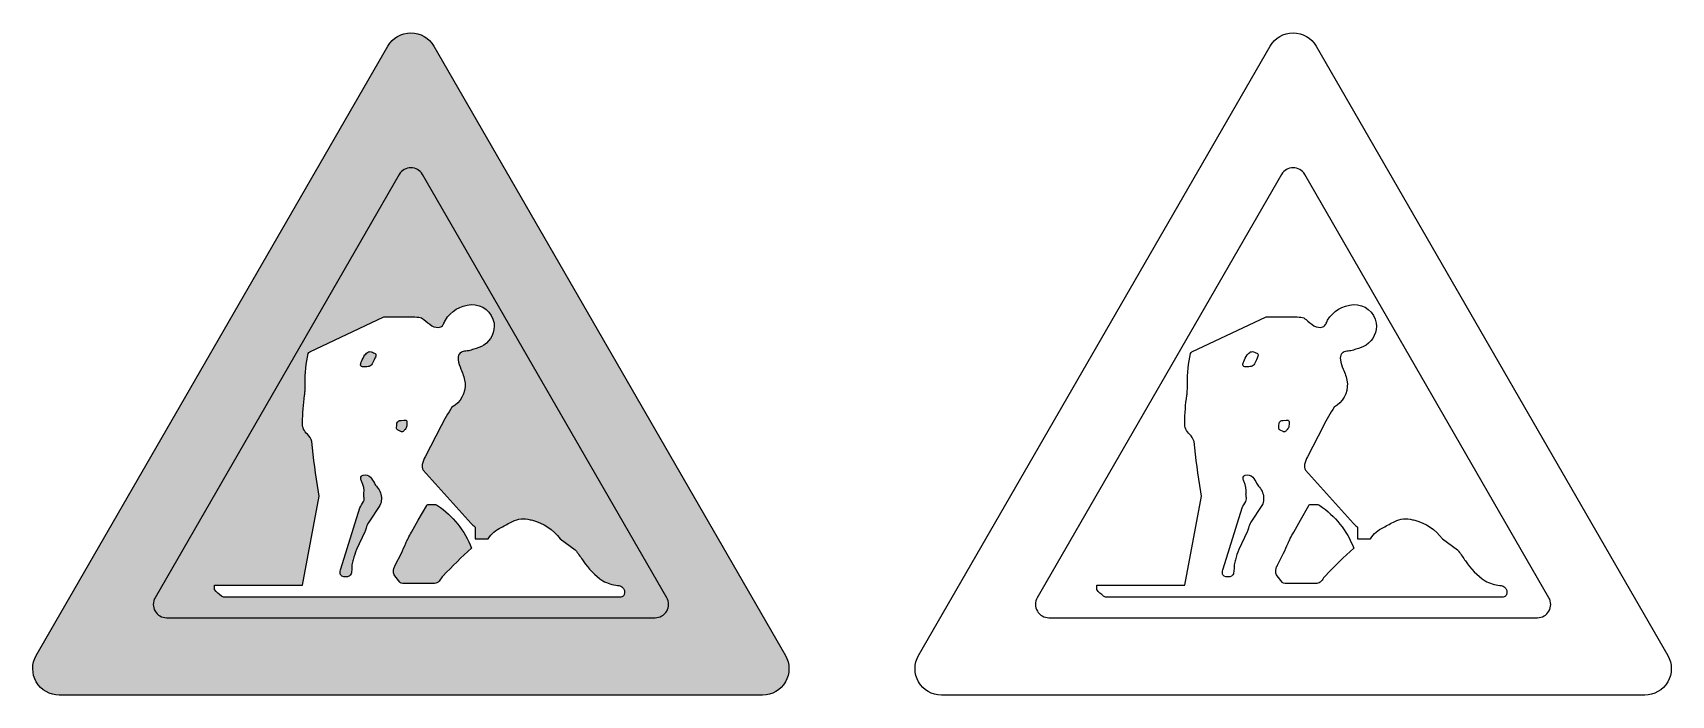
# Model space of a CAD drawing. Extents: x 286 to 2236, y 63 to 851.
import ezdxf

# ---------------------------------------------------------------- set-up
doc = ezdxf.new("R2010")
doc.units = 0
doc.header["$MEASUREMENT"] = 0

msp = doc.modelspace()

# ---------------------------------------------------------------- hatches: boundary and pattern name
h = msp.add_hatch(color=1)
edge = h.paths.add_edge_path()
edge.add_line((762.9145107563355, 834.9636600123141), (1181.413010756336, 110.112510012314))
edge.add_arc((1154.086872052991, 94.37367772692097), 31.53456354767159, -89.95250806142332, 29.940330943203776, ccw=False)
edge.add_line((1154.113010756335, 62.83912501231404), (317.1265107563355, 62.84205001231404))
edge.add_arc((317.1548662226227, 94.37443969317611), 31.53240243017023, 150.052714202883, 269.9484768479997, ccw=False)
edge.add_line((289.8325107563354, 110.115510012314), (708.3265107563353, 834.9636600123141))
edge.add_arc((735.6205107563354, 819.1732700900556), 31.53250465625859, 30.050656878707116, 149.9493431212929, ccw=False)
edge = h.paths.add_edge_path(flags=16)
edge.add_arc((1026.269043533172, 170.8333878995349), 15.90763401897371, 270.0503068552261, 389.9455535669115)
edge.add_line((1040.053010756335, 178.774110012314), (749.3920107563355, 682.2216600123141))
edge.add_arc((735.6227607563354, 674.2543882523635), 15.90816346595072, 30.05487035694178, 149.9451296430582)
edge.add_line((721.8535107563354, 682.2216600123141), (431.1895107563354, 178.773510012314))
edge.add_arc((444.9730818995176, 170.8324582495157), 15.90745537660275, 150.0527054730841, 269.9457164577545)
edge.add_line((444.9580107563355, 154.925010012314), (1026.283010756335, 154.925760012314))
h = msp.add_hatch(color=7)
edge = h.paths.add_edge_path()
edge.add_arc((1026.269043533172, 170.8333878995349), 15.90763401897371, 270.0503068552261, 389.9455535669115)
edge.add_line((1040.053010756335, 178.774110012314), (749.3920107563355, 682.2216600123141))
edge.add_arc((735.6227607563354, 674.2543882523635), 15.90816346595072, 30.05487035694178, 149.9451296430582)
edge.add_line((721.8535107563354, 682.2216600123141), (431.1895107563354, 178.773510012314))
edge.add_arc((444.9730818995176, 170.8324582495157), 15.90745537660275, 150.0527054730841, 269.9457164577545)
edge.add_line((444.9580107563355, 154.925010012314), (1026.283010756335, 154.925760012314))
edge = h.paths.add_edge_path(flags=16)
edge.add_arc((807.4731354090521, 502.0692003803331), 27.3244804934325, -56.88392141363141, 7.160466277757791, ccw=False)
edge.add_arc((798.0023510611154, 523.4251878357928), 50.5240142879237, 284.1710450953137, 298.87641914252424, ccw=False)
edge.add_arc((796.839484609347, 508.353633575588), 36.51494438500974, 281.94729617931637, 291.75192914895524, ccw=False)
edge.add_arc((814.4451463951942, 388.1404037411462), 85.08448338513352, 96.78121179924139, 101.2908388641845)
edge.add_arc((799.3018484530265, 463.9286410016334), 7.798165773422434, 101.2049885759056, 140.2015543955177)
edge.add_arc((801.8496313112373, 463.463322125292), 10.13378801714278, 147.4198030585677, 188.9421216875547)
edge.add_arc((836.8264921895566, 469.6431676580294), 45.65099811931308, 189.7806078460853, 204.386740015831)
edge.add_arc((722.1428165258853, 419.6695328591964), 79.45555326304539, 11.558683265350794, 23.061798656346184, ccw=False)
edge.add_arc((779.0992405214703, 432.7510182248022), 21.07984040437968, 3.3522778666098247, 7.740414918542228, ccw=False)
edge.add_arc((769.4205910467653, 432.2135913412621), 30.77336861494411, -60.5857712302697, 3.297444363221018, ccw=False)
edge.add_arc((966.1303103363297, 285.4338778312541), 217.6483504611126, 146.5488841131387, 153.3430892458848)
edge.add_line((771.6160107563354, 383.081160012314), (752.8090107563354, 346.353660012314))
edge.add_arc((777.6905379863405, 331.2437524762022), 29.11013059138234, 148.7307734876514, 167.9294202673501)
edge.add_arc((760.4283537137464, 335.5813035865658), 11.34016307722334, 171.1234449937821, 205.6068392068211)
edge.add_line((750.2020107563354, 330.680160012314), (807.3400107563353, 267.125160012314))
edge.add_arc((869.6580139492258, 332.7639972277618), 90.5096153618231, 226.4866502808012, 229.9458150704666)
edge.add_arc((806.4491773717541, 257.5651959705746), 7.725906100781928, 40.45992228811372, 50.01242276558651, ccw=False)
edge.add_line((812.3275107563355, 262.5786600123141), (812.3065107563353, 248.9346600123141))
edge.add_line((812.3065107563353, 248.9346600123141), (812.4580107563355, 248.933160012314))
edge.add_line((812.4580107563355, 248.933160012314), (827.6725107563356, 248.889660012314))
edge.add_line((827.6725107563356, 248.889660012314), (827.7760107563355, 248.996160012314))
edge.add_arc((858.1082126130177, 229.6361274051876), 35.98407053160491, 114.5846332327796, 147.4512679248137, ccw=False)
edge.add_arc((942.8493494224797, 87.32468506768825), 201.4427167245669, 115.34081393140329, 119.66899544745871, ccw=False)
edge.add_arc((869.7276329754895, 245.2317868877177), 27.47445258287678, 73.50606450762677, 118.46784260600211, ccw=False)
edge.add_arc((855.4037645627969, 175.7661241489375), 98.33081628862811, 75.34094722241241, 76.99723394829181, ccw=False)
edge.add_arc((865.0941064869376, 212.3603136962234), 60.47561517577648, 37.25752261424799, 75.44908838764371, ccw=False)
edge.add_line((913.2280107563355, 248.972160012314), (931.2130107563354, 235.544160012314))
edge.add_arc((927.2185167879499, 230.210397128006), 6.663708319658824, 35.80292128527708, 53.1701918632466, ccw=False)
edge.add_arc((665.9467203911845, 40.98223364833609), 329.2629046871805, 33.448378708400014, 35.911979413888275, ccw=False)
edge.add_arc((1009.687987095046, 268.0166859333518), 82.68697688209815, 213.4265123348439, 236.5606589526029)
edge.add_arc((985.0027692659287, 233.8250002737695), 40.59023851948345, 239.0424112771809, 265.3370290566299)
edge.add_arc((980.6390563532474, 180.7821896997268), 12.63180754790346, 60.558587310372616, 85.16835521286521, ccw=False)
edge.add_arc((982.0085281847671, 185.3513899570995), 8.048755755588479, -23.08068707196901, 53.03902692382121, ccw=False)
edge.add_arc((985.4068965201773, 184.0995532010769), 4.435339625419418, 286.3169868023817, 334.58540997083134, ccw=False)
edge.add_arc((980.9258113189602, 200.202572509746), 21.14991031596962, 280.0813136715607, 285.7113246923458, ccw=False)
edge.add_line((984.6280107563356, 179.379210012314), (971.4430107563352, 179.391660012314))
edge.add_line((971.4430107563352, 179.391660012314), (525.4210107563352, 179.391660012314))
edge.add_line((525.4210107563352, 179.391660012314), (513.3250107563355, 179.364510012314))
edge.add_arc((515.095440117994, 187.5105647720406), 8.336223861742578, 233.3129230233327, 257.73826273698967, ccw=False)
edge.add_arc((529.3476899679795, 209.8440850817463), 34.81328687682706, 217.8676539064301, 236.46458815742182, ccw=False)
edge.add_line((501.8650107563354, 188.474310012314), (501.8560107563352, 193.617510012314))
edge.add_line((501.8560107563352, 193.617510012314), (502.0030107563354, 193.659210012314))
edge.add_line((502.0030107563354, 193.659210012314), (513.2245107563357, 193.707510012314))
edge.add_line((513.2245107563357, 193.707510012314), (606.5950107563355, 193.707510012314))
edge.add_line((606.5950107563355, 193.707510012314), (626.4550107563356, 299.385660012314))
edge.add_line((626.4550107563356, 299.385660012314), (625.6630107563354, 304.7226600123141))
edge.add_arc((1527.90521116168, 453.6671270177061), 914.45363055969, 185.5830291414516, 189.3739909209881, ccw=False)
edge.add_arc((597.664578608507, 357.970399160453), 21.22080975388309, 18.49373392454913, 45.81873679850095)
edge.add_arc((628.228608705024, 389.8687094540076), 22.95783068628482, 207.6092304010637, 226.5980791539841, ccw=False)
edge.add_arc((624.1884646821208, 385.887946963764), 17.61085045007758, 176.5241320094648, 202.216479011769, ccw=False)
edge.add_arc((864.8804919341585, 383.258673397636), 258.2969398925456, 171.9242803800057, 179.1799013840684, ccw=False)
edge.add_arc((554.9458334282161, 427.2311696514279), 54.74151307259518, 351.9281598446223, 357.6171037294815)
edge.add_arc((458.3973407624729, 431.2559083220519), 151.3738572413847, 357.614445343154, 361.0347952575928)
edge.add_arc((751.7594990815056, 436.525588093433), 142.0356285735292, 166.7516782703787, 181.0230228727502, ccw=False)
edge.add_arc((616.4456319837217, 468.4665055604098), 3.004132819323513, 113.5151009672351, 168.2911479028047, ccw=False)
edge.add_line((615.2470107563355, 471.221160012314), (703.5190107563352, 512.735160012314))
edge.add_line((703.5190107563352, 512.735160012314), (735.9790107563352, 512.732160012314))
edge.add_arc((738.680419743159, 456.5420605661352), 56.2549987670923, 83.56524857412728, 92.75244663817648, ccw=False)
edge.add_arc((743.3575801787563, 500.9095014226233), 11.64741504969224, 48.591101544468586, 81.96808880666367, ccw=False)
edge.add_arc((805.835605232858, 569.8197554466077), 81.3706541782966, 227.6898831890612, 236.0936286434363)
edge.add_arc((767.1536804588725, 512.6203142239533), 12.32129907059669, 237.0054931064892, 288.7464569887631)
edge.add_arc((768.363858283155, 507.0759496022199), 6.712321813286075, 294.1823809196507, 334.5041557536612)
edge.add_arc((678.3615675581789, 552.1789092340608), 107.3823113621687, 333.4531899883114, 334.8671562556531)
edge.add_arc((799.3190526656789, 496.3633678019071), 25.84318173302509, 151.2967416640001, 156.7334577833043, ccw=False)
edge.add_arc((809.0821844630443, 489.8741001746043), 37.53663090981534, 92.74501272671091, 149.7657568344039, ccw=False)
edge.add_arc((808.5463983455717, 500.9734041283877), 26.42440356855847, 9.808958795568685, 92.737179726004, ccw=False)
edge = h.paths.add_edge_path(flags=0)
edge.add_arc((704.3622522548166, 256.1745174571734), 22.62933685749841, 146.6238695295189, 166.5288262809252)
edge.add_arc((660.3517300167707, 266.7193471721416), 22.62681748848949, 334.7757709627134, 346.5232761008849, ccw=False)
edge.add_line((680.8210107563353, 257.0766600123141), (670.8745107563353, 235.9536600123141))
edge.add_arc((752.0328319234234, 203.7322009467574), 87.32064772419838, 158.3459432134963, 166.6323193190879)
edge.add_arc((634.351796535558, 233.7074311897678), 34.15824918382162, 338.3552869778898, 343.35071062103583, ccw=False)
edge.add_arc((682.4105670980288, 215.7386083700378), 17.17024762767268, 161.776520728116, 182.9459593205413)
edge.add_arc((631.0375725920604, 214.0020429816291), 34.23609401550814, -9.486082318422177, 1.4295549854522278, ccw=False)
edge.add_arc((659.3239475906129, 209.2711507599866), 5.556829142856402, 301.40485216780615, 350.55906768699896, ccw=False)
edge.add_arc((657.9183278386349, 213.3824016590563), 9.843486576095158, 243.9824058177434, 295.9099028775978, ccw=False)
edge.add_arc((655.3896791639412, 208.0864589549186), 3.97537621908521, 184.8455327812355, 243.2522955855909, ccw=False)
edge.add_arc((665.5930576394815, 208.6997272312439), 14.19630645593739, 161.0829274077676, 183.8332599569473, ccw=False)
edge.add_line((652.1635107563353, 213.3021600123141), (674.9605107563353, 285.594660012314))
edge.add_arc((715.12545335991, 267.748061674105), 43.95137866545046, 144.7407862697677, 156.0428565254228, ccw=False)
edge.add_arc((675.1553431735446, 295.8363746488637), 4.902839198690208, 326.3575495015319, 365.1991597673735)
edge.add_arc((563.0567414410443, 286.2738190270458), 117.408493036582, 4.889307280397227, 7.186057762445729)
edge.add_arc((687.9732285187108, 301.5569120288721), 8.451277299220333, 170.0915523428473, 184.0456758907926, ccw=False)
edge.add_arc((656.9118346964045, 305.9489958219584), 22.92519533335758, 352.6373695469118, 387.3873167412446)
edge.add_arc((688.1824196068086, 322.0494108802123), 12.24706056237785, 187.5669572967781, 206.9721842443936, ccw=False)
edge.add_arc((679.5725846501128, 320.9806307788145), 3.572234064871561, 136.2992113132417, 188.7589324316773, ccw=False)
edge.add_arc((679.6911738999381, 320.478127959357), 4.015014695614735, 104.15952886563991, 132.2808635675466, ccw=False)
edge.add_arc((681.4206919401439, 316.7595440713262), 8.08021732849566, 41.23074834276872, 109.60872852943501, ccw=False)
edge.add_arc((661.4148399104658, 299.8061276371401), 34.30249265036027, 26.298297274043875, 40.50295552880368, ccw=False)
edge.add_arc((714.0534522733797, 326.802737493904), 24.86432286822938, 208.3293034568851, 221.6400773519379)
edge.add_arc((679.6544581002188, 296.6120284895343), 20.90545337214515, -1.7183221077556823, 40.83468471270402, ccw=False)
edge.add_arc((686.2577319853281, 295.782032194334), 14.29422211620478, -30.527944472341574, 0.8142281767711097, ccw=False)
edge.add_line((698.5705107563352, 288.521160012314), (685.4650107563353, 268.6236600123141))
edge = h.paths.add_edge_path(flags=0)
edge.add_arc((686.9840129844497, 465.9246404169596), 5.554351211377871, 74.48756091995358, 122.35519800406851, ccw=False)
edge.add_line((688.4695107563356, 471.276660012314), (689.8180107563354, 470.711160012314))
edge.add_arc((667.7406038131246, 413.2209991077519), 61.58352456760305, 66.43096023358089, 68.99218121337412, ccw=False)
edge.add_line((692.3650107563354, 469.6671600123141), (693.2170107563355, 469.127160012314))
edge.add_arc((691.7446718944499, 467.5350341048142), 2.168558652550296, -0.8157561060523904, 47.23849848893718, ccw=False)
edge.add_arc((689.1260002586502, 467.3897551216718), 4.788377385289509, -15.009561617433178, 1.3690527404697264, ccw=False)
edge.add_arc((676.0890531313988, 470.8756680846262), 18.28332298693579, 336.66204627665707, 345.0196730574591, ccw=False)
edge.add_arc((643.7116579135236, 484.2574218244874), 53.3156970775419, 329.1964473668255, 337.24184569464364, ccw=False)
edge.add_line((689.5060107563353, 456.954660012314), (688.7575107563356, 455.6571600123141))
edge.add_arc((684.3862805014463, 459.2875334560475), 5.682188423681879, 272.907588795219, 320.28985103261635, ccw=False)
edge.add_arc((680.6435767039139, 504.3335232466681), 50.8807861237718, 266.9958600872296, 274.5439114104481, ccw=False)
edge.add_line((677.9770107563355, 453.5226600123141), (677.0140107563353, 453.723660012314))
edge.add_arc((677.5638746276766, 455.1928878633005), 1.568751336292909, 198.5368130420332, 249.481455065761, ccw=False)
edge.add_arc((680.200879867739, 456.0791676688167), 4.350708767048394, 168.6330086822935, 198.5626068480279, ccw=False)
edge.add_arc((684.2841249983825, 455.2534257812634), 8.516609491992142, 161.2914868192106, 168.6009343878555, ccw=False)
edge.add_arc((696.2032532426003, 451.2185848930618), 21.10015264332889, 156.6511944798009, 161.295435838999, ccw=False)
edge.add_arc((724.4383569425022, 439.7184000093521), 51.58477145267563, 147.3889348313535, 157.3531029818562, ccw=False)
edge.add_arc((690.4584853624641, 460.6931216625509), 11.67572587534461, 130.0350027237307, 144.2227892471482, ccw=False)
edge.add_line((682.9480107563353, 469.6326600123141), (684.0115107563353, 470.616660012314))
edge = h.paths.add_edge_path(flags=0)
edge.add_arc((1194.623884198186, -192.2146075709771), 578.4028008819463, 131.9714618255347, 136.6555416243001)
edge.add_arc((814.8518337513586, 169.182302259561), 54.20337848802763, 138.9323973626507, 145.6756308201343)
edge.add_arc((762.5407392183397, 204.6915767316943), 9.022689679266511, 286.80615133703725, 326.7641447840588, ccw=False)
edge.add_arc((762.7104762228374, 205.7239850183623), 9.972585980987612, 269.1642235130635, 284.15665565034294, ccw=False)
edge.add_line((762.5650107563355, 195.752460012314), (727.7995107563355, 195.752460012314))
edge.add_arc((727.3285985613106, 212.6996514302831), 16.95373278227266, 259.266135686199, 271.5916702414131, ccw=False)
edge.add_arc((724.6055235031718, 198.364815960102), 2.362556668992327, 218.0868643559013, 259.40204148859686, ccw=False)
edge.add_arc((729.486541558338, 201.2255114159306), 8.005018639392507, 210.5327958239745, 212.6440305726057, ccw=False)
edge.add_line((722.5915107563354, 197.158710012314), (716.6920107563354, 204.6546600123141))
edge.add_arc((721.993197161678, 209.1189911536526), 6.930572115180247, 196.4995026139519, 220.1020089180634, ccw=False)
edge.add_arc((729.4971627019378, 212.2750509413817), 15.04851764040747, 197.2754363009344, 199.9088406906504, ccw=False)
edge.add_arc((726.9437423031948, 210.2152316114512), 12.05930984504344, 154.9190115745924, 191.5234284696571, ccw=False)
edge.add_arc((753.0300481016735, 200.06339820168), 40.0326649256962, 154.2209803617593, 157.5868424761526, ccw=False)
edge.add_line((716.9815107563353, 217.473660012314), (724.3315107563352, 231.807660012314))
edge.add_arc((486.4112224313421, 345.8144089483935), 263.8249465073804, 334.3971705588627, 337.1791565356385)
edge.add_arc((808.0418805319558, 210.4847588658398), 85.11687477696152, 153.0002654544326, 157.184821628551, ccw=False)
edge.add_arc((884.2581253953521, 171.632880875227), 170.6644304008934, 150.0398959937372, 152.9948193680025, ccw=False)
edge.add_line((736.3990107563353, 256.862160012314), (744.4585107563354, 270.8451600123141))
edge.add_line((744.4585107563354, 270.8451600123141), (754.4710107563354, 288.4011600123141))
edge.add_arc((755.8117125286358, 288.1302141359825), 1.367805874439195, 94.83139031171112, 168.5748295956619, ccw=False)
edge.add_line((755.6965107563352, 289.493160012314), (764.9770107563355, 289.5111600123141))
edge.add_arc((765.2467729185212, 286.5135076522402), 3.00976598691722, 45.30845215555303, 95.14226116597001, ccw=False)
edge.add_arc((703.482842997976, 196.3193829305791), 112.277629577015, 21.68983287007302, 55.32276890914261, ccw=False)
edge = h.paths.add_edge_path(flags=0)
edge.add_arc((723.2324792809269, 383.9740432765481), 7.432550220662554, 335.6341606847646, 352.86730129484914, ccw=False)
edge.add_arc((722.7307436381641, 384.1943843241061), 7.980502850056485, 319.04713511588386, 335.67925873787107, ccw=False)
edge.add_arc((718.2068995726476, 387.1630891509039), 13.36250670380734, 307.08785341048866, 322.14867687527226, ccw=False)
edge.add_arc((724.9133574599703, 378.5087075387963), 2.418094749390049, 273.7025658044462, 303.98490701154856, ccw=False)
edge.add_arc((724.8553305686967, 379.3612094298523), 3.272565683246301, 247.8035735100498, 273.7525292073627, ccw=False)
edge.add_line((723.6190107563353, 376.331160012314), (720.3670107563354, 377.885160012314))
edge.add_arc((721.9948120698602, 380.9942627789845), 3.509452539931467, 217.1752209961998, 242.3652520213623, ccw=False)
edge.add_arc((721.2482232622752, 380.424180497428), 2.57010410912952, 187.5686893705518, 217.1059581647281, ccw=False)
edge.add_arc((731.0939578961289, 381.4429226025703), 12.46754561835515, 172.3799482240317, 186.2498144378313, ccw=False)
edge.add_line((718.7365107563354, 383.096160012314), (718.9840107563354, 386.235660012314))
edge.add_arc((720.5447105321384, 386.0999426052665), 1.566589609555568, 164.3076907411107, 175.0300995702042, ccw=False)
edge.add_arc((723.6936113374944, 384.9348371087008), 4.92066499998506, 108.8656838938924, 161.1623404535622, ccw=False)
edge.add_line((722.1025107563354, 389.591160012314), (723.8905107563354, 389.766660012314))
edge.add_line((723.8905107563354, 389.766660012314), (727.3555107563355, 390.0231600123141))
edge.add_arc((727.6847463548743, 377.8745258790121), 12.15309455999474, 84.45054186458242, 91.55237156305577, ccw=False)
edge.add_arc((728.5563821526077, 386.8683849001637), 3.117098201929, 70.36110619126458, 84.41010034591397, ccw=False)
edge.add_arc((729.1220920675389, 388.2835428160082), 1.595155879628156, 17.667467581398228, 72.41538964136532, ccw=False)
edge.add_arc((728.0350525423024, 387.8480721344877), 2.764393784315056, 4.608036038851424, 19.429968870237587, ccw=False)
edge.add_arc((715.6087237277285, 386.797151782103), 15.23506505848153, -1.5082173573638897, 4.793096761238985, ccw=False)
edge.add_arc((576.1046561193984, 395.4013401083174), 154.9956742601748, 355.42978136102374, 356.66926491720903, ccw=False)

# ---------------------------------------------------------------- linework, layer by layer
at = {"color": 1}
msp.add_lwpolyline([(762.9145107563355, 834.9636600123141), (1181.413010756336, 110.112510012314, -0.576727), (1154.113010756335, 62.83912501231404), (317.1265107563355, 62.84205001231404, -0.5767439999999999), (289.8325107563354, 110.115510012314), (708.3265107563353, 834.9636600123141, -0.576761)], format="xyb", close=True, dxfattribs=at)
at = {"color": 7}
msp.add_lwpolyline([(1812.914510756335, 834.9636600123141), (2231.413010756336, 110.112510012314, -0.576727), (2204.113010756335, 62.83912501231404), (1367.126510756335, 62.84205001231404, -0.5767439999999999), (1339.832510756336, 110.115510012314), (1758.326510756336, 834.9636600123141, -0.576761)], format="xyb", close=True, dxfattribs=at)
for points in [[(1026.283010756335, 154.925760012314, 0.576741), (1040.053010756335, 178.774110012314), (749.3920107563355, 682.2216600123141, 0.576712), (721.8535107563354, 682.2216600123141), (431.1895107563354, 178.773510012314, 0.576728), (444.9580107563355, 154.925010012314)], [(2076.283010756336, 154.925760012314, 0.576741), (2090.053010756335, 178.774110012314), (1799.392010756335, 682.2216600123141, 0.576712), (1771.853510756336, 682.2216600123141), (1481.189510756335, 178.773510012314, 0.576728), (1494.958010756335, 154.925010012314)], [(834.5845107563356, 505.4751600123141, -0.286955), (822.4015107563354, 479.183160012314, -0.0642525), (810.3715107563354, 474.438660012314, -0.0428069), (804.3985107563354, 472.629660012314, 0.0196795), (797.7865107563354, 471.578160012314, 0.171816), (793.3105107563355, 468.9201600123141, 0.183184), (791.8390107563354, 461.8881600123141, 0.0638177), (795.2485107563353, 450.794160012314, -0.050234), (799.9870107563355, 435.5901600123141, -0.0191492), (800.1430107563355, 433.983660012314, -0.286194), (784.5340107563353, 405.407160012314, 0.029654), (771.6160107563354, 383.081160012314), (752.8090107563354, 346.353660012314, 0.0839664), (749.2240107563354, 337.331160012314, 0.151608), (750.2020107563354, 330.680160012314), (807.3400107563353, 267.125160012314, 0.0150946), (811.4140107563354, 263.484660012314, -0.0417048), (812.3275107563355, 262.5786600123141), (812.3065107563353, 248.9346600123141), (812.4580107563355, 248.933160012314), (827.6725107563356, 248.889660012314), (827.7760107563355, 248.996160012314, -0.144399), (843.1375107563355, 262.358160012314, -0.0188875), (856.6315107563354, 269.384160012314, -0.198739), (877.5280107563354, 271.575660012314, -0.00722704), (880.2880107563354, 270.896160012314, -0.168202), (913.2280107563355, 248.972160012314), (931.2130107563354, 235.544160012314, -0.07592439999999999), (932.6230107563355, 234.108660012314, -0.0107499), (940.6780107563353, 222.4671600123141, 0.101286), (964.1230107563355, 199.016910012314, 0.115238), (981.7030107563354, 193.369110012314, -0.107795), (986.8480107563354, 191.7827100123141, -0.344912), (989.4130107563354, 182.196060012314, -0.213781), (986.6530107563354, 179.842860012314, -0.0245705), (984.6280107563356, 179.379210012314), (971.4430107563352, 179.391660012314), (525.4210107563352, 179.391660012314), (513.3250107563355, 179.364510012314, -0.106981), (510.1150107563354, 180.825660012314, -0.081323), (501.8650107563354, 188.474310012314), (501.8560107563352, 193.617510012314), (502.0030107563354, 193.659210012314), (513.2245107563357, 193.707510012314), (606.5950107563355, 193.707510012314), (626.4550107563356, 299.385660012314), (625.6630107563354, 304.7226600123141, -0.0165427), (617.7895107563355, 364.7016600123141, 0.119796), (612.4540107563352, 373.188660012314, -0.0830446), (607.8850107563356, 379.229160012314, -0.112576), (606.6100107563356, 386.9556600123141, -0.0316692), (609.1450107563354, 419.5446600123141, 0.0248278), (609.6400107563355, 424.9551600123141, 0.0149252), (609.7465107563354, 433.9896600123141, -0.0623511), (613.5040107563353, 469.0761600123141, -0.243663), (615.2470107563355, 471.221160012314), (703.5190107563352, 512.735160012314), (735.9790107563352, 512.732160012314, -0.0401082), (744.9850107563356, 512.442660012314, -0.146673), (751.0615107563355, 509.645160012314, 0.0366847), (760.4440107563354, 502.286160012314, 0.229678), (771.1135107563354, 500.9526600123141, 0.177775), (774.4225107563356, 504.186660012314, 0.00616967), (775.5775107563355, 506.5716600123141, -0.0237266), (776.6515107563354, 508.775160012314, -0.254064), (807.2845107563356, 527.367660012314, -0.378508)], [(1884.584510756335, 505.4751600123141, -0.286955), (1872.401510756335, 479.183160012314, -0.0642525), (1860.371510756335, 474.438660012314, -0.0428069), (1854.398510756335, 472.629660012314, 0.0196795), (1847.786510756336, 471.578160012314, 0.171816), (1843.310510756336, 468.9201600123141, 0.183184), (1841.839010756335, 461.8881600123141, 0.0638177), (1845.248510756335, 450.794160012314, -0.050234), (1849.987010756336, 435.5901600123141, -0.0191492), (1850.143010756336, 433.983660012314, -0.286194), (1834.534010756335, 405.407160012314, 0.029654), (1821.616010756336, 383.081160012314), (1802.809010756335, 346.353660012314, 0.0839664), (1799.224010756336, 337.331160012314, 0.151608), (1800.202010756336, 330.680160012314), (1857.340010756336, 267.125160012314, 0.0150946), (1861.414010756335, 263.484660012314, -0.0417048), (1862.327510756335, 262.5786600123141), (1862.306510756335, 248.9346600123141), (1862.458010756335, 248.933160012314), (1877.672510756335, 248.889660012314), (1877.776010756335, 248.996160012314, -0.144399), (1893.137510756335, 262.358160012314, -0.0188875), (1906.631510756336, 269.384160012314, -0.198739), (1927.528010756336, 271.575660012314, -0.00722704), (1930.288010756336, 270.896160012314, -0.168202), (1963.228010756336, 248.972160012314), (1981.213010756335, 235.544160012314, -0.07592439999999999), (1982.623010756336, 234.108660012314, -0.0107499), (1990.678010756335, 222.4671600123141, 0.101286), (2014.123010756336, 199.016910012314, 0.115238), (2031.703010756336, 193.369110012314, -0.107795), (2036.848010756335, 191.7827100123141, -0.344912), (2039.413010756336, 182.196060012314, -0.213781), (2036.653010756336, 179.842860012314, -0.0245705), (2034.628010756336, 179.379210012314), (2021.443010756335, 179.391660012314), (1575.421010756335, 179.391660012314), (1563.325010756335, 179.364510012314, -0.106981), (1560.115010756335, 180.825660012314, -0.081323), (1551.865010756335, 188.474310012314), (1551.856010756335, 193.617510012314), (1552.003010756336, 193.659210012314), (1563.224510756336, 193.707510012314), (1656.595010756336, 193.707510012314), (1676.455010756335, 299.385660012314), (1675.663010756336, 304.7226600123141, -0.0165427), (1667.789510756335, 364.7016600123141, 0.119796), (1662.454010756335, 373.188660012314, -0.0830446), (1657.885010756336, 379.229160012314, -0.112576), (1656.610010756335, 386.9556600123141, -0.0316692), (1659.145010756336, 419.5446600123141, 0.0248278), (1659.640010756335, 424.9551600123141, 0.0149252), (1659.746510756335, 433.9896600123141, -0.0623511), (1663.504010756335, 469.0761600123141, -0.243663), (1665.247010756336, 471.221160012314), (1753.519010756335, 512.735160012314), (1785.979010756336, 512.732160012314, -0.0401082), (1794.985010756335, 512.442660012314, -0.146673), (1801.061510756335, 509.645160012314, 0.0366847), (1810.444010756336, 502.286160012314, 0.229678), (1821.113510756335, 500.9526600123141, 0.177775), (1824.422510756335, 504.186660012314, 0.00616967), (1825.577510756335, 506.5716600123141, -0.0237266), (1826.651510756335, 508.775160012314, -0.254064), (1857.284510756336, 527.367660012314, -0.378508)], [(684.0115107563353, 470.616660012314, -0.211953), (688.4695107563356, 471.276660012314), (689.8180107563354, 470.711160012314, -0.0111759), (692.3650107563354, 469.6671600123141), (693.2170107563355, 469.127160012314, -0.212804), (693.9130107563354, 467.5041600123141, -0.07158710000000001), (693.7510107563354, 466.149660012314, -0.0364832), (692.8765107563353, 463.6326600123141, -0.0351191), (689.5060107563353, 456.954660012314), (688.7575107563356, 455.6571600123141, -0.209741), (684.6745107563355, 453.6126600123141, -0.0329465), (677.9770107563355, 453.5226600123141), (677.0140107563353, 453.723660012314, -0.226023), (676.0765107563353, 454.694160012314, -0.13134), (675.9355107563355, 456.936660012314, -0.0319043), (676.2175107563354, 457.9851600123141, -0.0202671), (676.8310107563356, 459.5811600123141, -0.0435043), (680.9860107563353, 467.519160012314, -0.0619851), (682.9480107563353, 469.6326600123141)], [(1734.011510756336, 470.616660012314, -0.211953), (1738.469510756336, 471.276660012314), (1739.818010756336, 470.711160012314, -0.0111759), (1742.365010756335, 469.6671600123141), (1743.217010756336, 469.127160012314, -0.212804), (1743.913010756336, 467.5041600123141, -0.07158710000000001), (1743.751010756336, 466.149660012314, -0.0364832), (1742.876510756335, 463.6326600123141, -0.0351191), (1739.506010756336, 456.954660012314), (1738.757510756336, 455.6571600123141, -0.209741), (1734.674510756336, 453.6126600123141, -0.0329465), (1727.977010756335, 453.5226600123141), (1727.014010756336, 453.723660012314, -0.226023), (1726.076510756336, 454.694160012314, -0.13134), (1725.935510756336, 456.936660012314, -0.0319043), (1726.217510756336, 457.9851600123141, -0.0202671), (1726.831010756336, 459.5811600123141, -0.0435043), (1730.986010756335, 467.519160012314, -0.0619851), (1732.948010756335, 469.6326600123141)], [(730.6075107563355, 383.051160012314, -0.07533580000000001), (730.0030107563354, 380.9076600123141, -0.072699), (728.7580107563352, 378.963660012314, -0.06581000000000001), (726.2650107563355, 376.503660012314, -0.132906), (725.0695107563355, 376.0956600123141, -0.11371), (723.6190107563353, 376.331160012314), (720.3670107563354, 377.885160012314, -0.110357), (719.1985107563354, 378.873660012314, -0.129599), (718.7005107563353, 380.0856600123141, -0.0605927), (718.7365107563354, 383.096160012314), (718.9840107563354, 386.235660012314, -0.0468195), (719.0365107563354, 386.523660012314, -0.232232), (722.1025107563354, 389.591160012314), (723.8905107563354, 389.766660012314), (727.3555107563355, 390.0231600123141, -0.0309975), (728.8600107563356, 389.9706600123141, -0.06137719999999999), (729.6040107563352, 389.804160012314, -0.243533), (730.6420107563355, 388.7676600123141, -0.06476319999999999), (730.7905107563355, 388.070160012314, -0.0275016), (730.8385107563355, 386.396160012314, -0.00540832)], [(1780.607510756336, 383.051160012314, -0.07533580000000001), (1780.003010756336, 380.9076600123141, -0.072699), (1778.758010756335, 378.963660012314, -0.06581000000000001), (1776.265010756335, 376.503660012314, -0.132906), (1775.069510756335, 376.0956600123141, -0.11371), (1773.619010756335, 376.331160012314), (1770.367010756336, 377.885160012314, -0.110357), (1769.198510756336, 378.873660012314, -0.129599), (1768.700510756335, 380.0856600123141, -0.0605927), (1768.736510756336, 383.096160012314), (1768.984010756336, 386.235660012314, -0.0468195), (1769.036510756336, 386.523660012314, -0.232232), (1772.102510756336, 389.591160012314), (1773.890510756335, 389.766660012314), (1777.355510756336, 390.0231600123141, -0.0309975), (1778.860010756335, 389.9706600123141, -0.06137719999999999), (1779.604010756336, 389.804160012314, -0.243533), (1780.642010756335, 388.7676600123141, -0.06476319999999999), (1780.790510756336, 388.070160012314, -0.0275016), (1780.838510756335, 386.396160012314, -0.00540832)], [(685.4650107563353, 268.6236600123141, 0.0870708), (682.3555107563355, 261.4461600123141, -0.0513031), (680.8210107563353, 257.0766600123141), (670.8745107563353, 235.9536600123141, 0.0361719), (667.0780107563354, 223.920660012314, -0.0218001), (666.1015107563354, 221.108160012314, 0.0926327), (665.2630107563353, 214.856160012314, -0.0476645), (664.8055107563354, 208.359660012314, -0.217826), (662.2195107563356, 204.528360012314, -0.230535), (653.6005107563354, 204.5364600123141, -0.260512), (651.4285107563354, 207.750660012314, -0.0995944), (652.1635107563353, 213.3021600123141), (674.9605107563353, 285.594660012314, -0.0493546), (679.2370107563355, 293.120160012314, 0.17112), (680.0380107563354, 296.280660012314, 0.0100218), (679.5430107563355, 300.9606600123141, -0.06096169999999999), (679.6480107563353, 303.011160012314, 0.152798), (677.2675107563356, 316.4946600123141, -0.0848742), (676.0420107563356, 320.436660012314, -0.232982), (676.9900107563354, 323.448660012314, -0.123322), (678.7090107563353, 324.371160012314, -0.307535), (687.4975107563354, 322.085160012314, -0.062059), (692.1670107563356, 315.003660012314, 0.0581446), (695.4715107563353, 310.281660012314, -0.187836), (700.5505107563355, 295.9851600123141, -0.137615), (698.5705107563352, 288.521160012314)], [(1735.465010756336, 268.6236600123141, 0.0870708), (1732.355510756336, 261.4461600123141, -0.0513031), (1730.821010756335, 257.0766600123141), (1720.874510756335, 235.9536600123141, 0.0361719), (1717.078010756335, 223.920660012314, -0.0218001), (1716.101510756335, 221.108160012314, 0.0926327), (1715.263010756335, 214.856160012314, -0.0476645), (1714.805510756335, 208.359660012314, -0.217826), (1712.219510756336, 204.528360012314, -0.230535), (1703.600510756336, 204.5364600123141, -0.260512), (1701.428510756336, 207.750660012314, -0.0995944), (1702.163510756336, 213.3021600123141), (1724.960510756336, 285.594660012314, -0.0493546), (1729.237010756336, 293.120160012314, 0.17112), (1730.038010756336, 296.280660012314, 0.0100218), (1729.543010756336, 300.9606600123141, -0.06096169999999999), (1729.648010756336, 303.011160012314, 0.152798), (1727.267510756335, 316.4946600123141, -0.0848742), (1726.042010756335, 320.436660012314, -0.232982), (1726.990010756335, 323.448660012314, -0.123322), (1728.709010756335, 324.371160012314, -0.307535), (1737.497510756336, 322.085160012314, -0.062059), (1742.167010756335, 315.003660012314, 0.0581446), (1745.471510756335, 310.281660012314, -0.187836), (1750.550510756335, 295.9851600123141, -0.137615), (1748.570510756335, 288.521160012314)], [(807.8110107563353, 237.815160012314, 0.020441), (773.9860107563353, 204.791160012314, 0.0294314), (770.0875107563355, 199.746360012314, -0.176138), (765.1495107563354, 196.054260012314, -0.06551030000000001), (762.5650107563355, 195.752460012314), (727.7995107563355, 195.752460012314, -0.0538322), (724.1710107563352, 196.0425600123141, -0.18225), (722.7460107563353, 196.9074600123141, -0.00921226), (722.5915107563354, 197.158710012314), (716.6920107563354, 204.6546600123141, -0.103351), (715.3480107563354, 207.150660012314, -0.0114909), (715.1275107563355, 207.8061600123141, -0.161089), (716.0215107563353, 215.327160012314, -0.0146874), (716.9815107563353, 217.473660012314), (724.3315107563352, 231.807660012314, 0.0121393), (729.5845107563356, 243.4896600123141, -0.0182606), (732.2020107563354, 249.126660012314, -0.012894), (736.3990107563353, 256.862160012314), (744.4585107563354, 270.8451600123141), (754.4710107563354, 288.4011600123141, -0.333351), (755.6965107563352, 289.493160012314), (764.9770107563355, 289.5111600123141, -0.220934), (767.3635107563354, 288.653160012314, -0.147814)], [(1857.811010756335, 237.815160012314, 0.020441), (1823.986010756335, 204.791160012314, 0.0294314), (1820.087510756336, 199.746360012314, -0.176138), (1815.149510756336, 196.054260012314, -0.06551030000000001), (1812.565010756336, 195.752460012314), (1777.799510756336, 195.752460012314, -0.0538322), (1774.171010756335, 196.0425600123141, -0.18225), (1772.746010756336, 196.9074600123141, -0.00921226), (1772.591510756335, 197.158710012314), (1766.692010756336, 204.6546600123141, -0.103351), (1765.348010756335, 207.150660012314, -0.0114909), (1765.127510756336, 207.8061600123141, -0.161089), (1766.021510756335, 215.327160012314, -0.0146874), (1766.981510756335, 217.473660012314), (1774.331510756335, 231.807660012314, 0.0121393), (1779.584510756335, 243.4896600123141, -0.0182606), (1782.202010756336, 249.126660012314, -0.012894), (1786.399010756335, 256.862160012314), (1794.458510756335, 270.8451600123141), (1804.471010756336, 288.4011600123141, -0.333351), (1805.696510756336, 289.493160012314), (1814.977010756335, 289.5111600123141, -0.220934), (1817.363510756335, 288.653160012314, -0.147814)]]:
    msp.add_lwpolyline(points, format="xyb", close=True)

doc.saveas('drawing.dxf')
